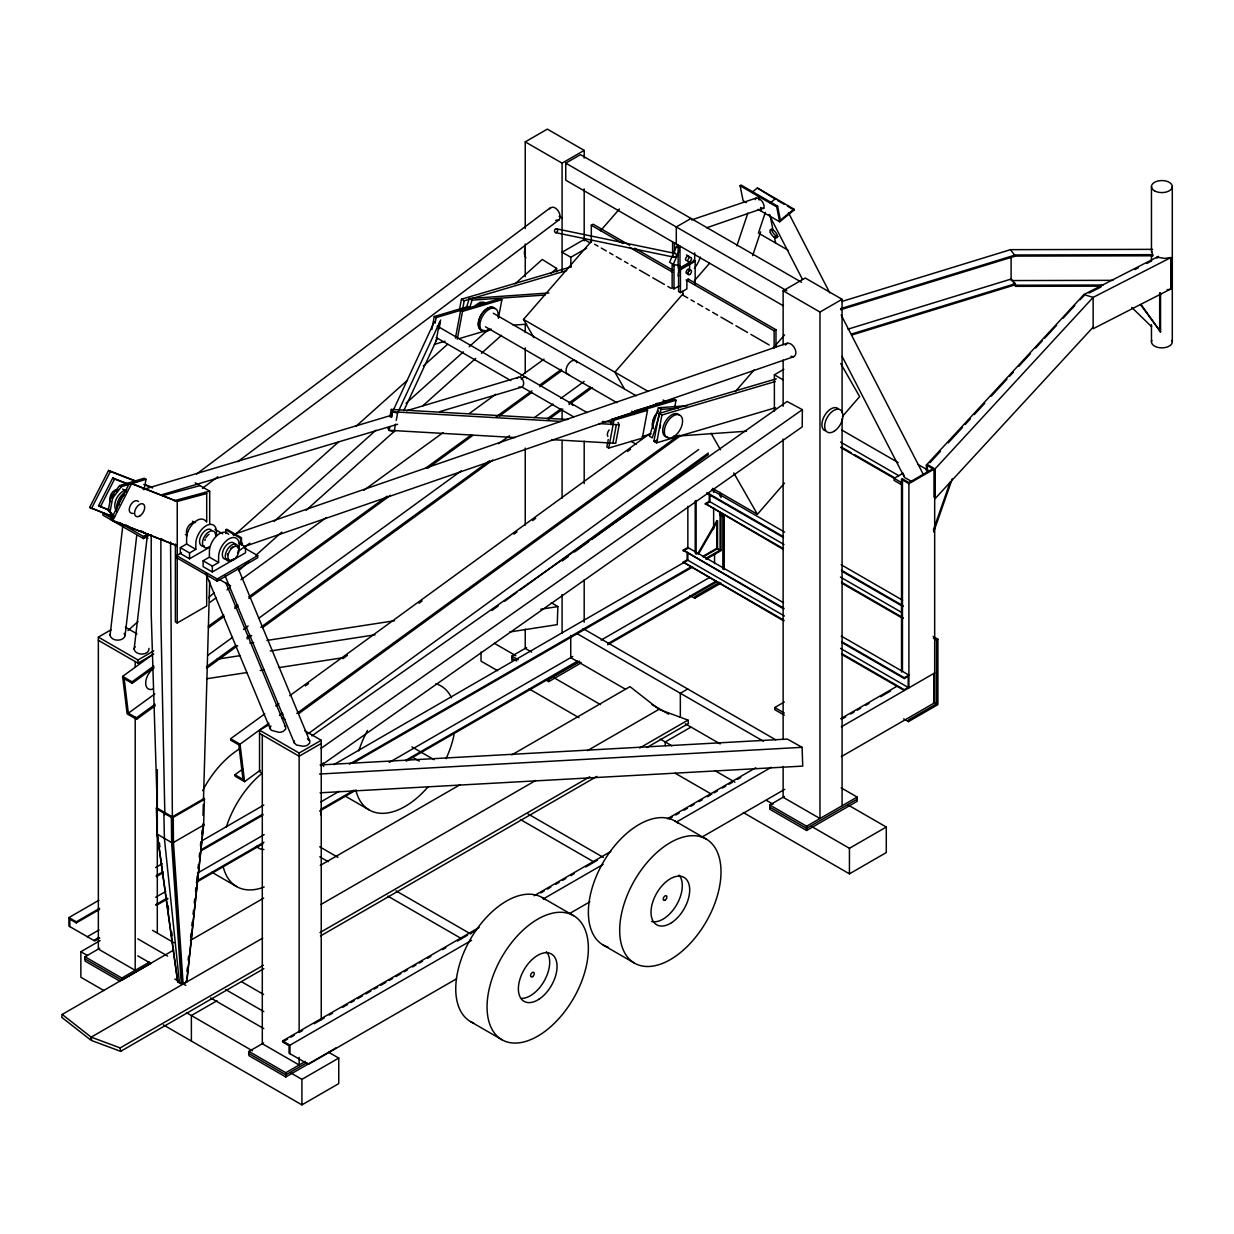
<?xml version="1.0" encoding="UTF-8"?>
<svg xmlns="http://www.w3.org/2000/svg" width="1234" height="1234" viewBox="0 0 1234 1234"><rect width="100%" height="100%" fill="white"/><g stroke="black" fill="none" stroke-linecap="round" stroke-linejoin="round"><path stroke-width="1.5" d="M151.211 534.738L151.196 613.529L157.366 810.615M160.883 539.366L160.867 619.113L164.847 814.733M170.554 542.065L172.529 841.912L182.216 983.282L183.126 983.853L186.812 981.724L203.625 825.068L204.428 798.336L172.297 816.846L173.223 817.386L173.454 842.452L183.126 983.853M175.382 544.071L175.367 621.905L177.218 622.969L206.68 605.956L206.695 573.563M177.218 622.969L177.233 501.467L129.74 482.664L110.829 519.684M206.695 522.121L206.71 493.538L204.859 492.474M209.687 581.075L203.487 799.57M209.687 523.694L209.703 491.178L195.188 482.803M1170.912 288.91L1170.912 257.551L1093.139 297.379L1093.139 328.738L1170.881 288.926L1170.912 257.551L1164.588 258.4L1156.998 257.135L1156.998 258.261M311.924 735.865L787.107 401.497L802.378 409.642L802.193 426.856L320.732 765.666M202.993 815.335L203.332 804.337M551.305 602.686L557.876 606.588L557.244 624.635L509.642 631.993M242.404 545.258L242.342 543.099M186.92 971.605L187.321 967.78M188.154 960.145L188.555 956.319M190.607 937.208L191.023 933.398M191.841 925.747L192.242 921.937M193.059 914.286L193.476 910.461M194.293 902.825L194.71 899M195.527 891.364L195.928 887.539M196.761 879.904L197.162 876.078M197.98 868.443L198.396 864.618M199.214 856.967L199.63 853.157M200.448 845.506L200.849 841.696M201.682 834.045L202.083 830.22M187.013 978.809L203.61 824.05L202.7 824.497L203.625 825.068L173.454 842.483L171.619 842.467L171.387 817.417L172.297 816.846L156.379 807.668L157.165 834.122L171.619 842.56L181.29 983.93L182.216 983.282M689.575 270.925L689.652 261.824M136.743 535.433L125.081 635.664C123.323 641.834 111.43 641.557 110.073 635.232L122.829 525.561M148.944 648.359C149.545 655.717 135.277 655.856 134.136 649.13L147.34 535.664M294.263 740.909L294.448 743.161L296.669 745.074L303.055 746.215A6.833 3.949 0 0 0 307.513 745.12L309.796 742.976L309.611 740.724L238.131 568.303M173.747 950.026L62.178 1014.441L61.7 1017.31L90.699 1040L91.177 1037.146L262.688 938.133M112.818 515.951L108.268 510.429L110.767 497.148L119.605 485.564L144.177 478.283L146.028 479.347L144.085 489.62M114.654 517.015L110.104 511.493L112.602 498.212L121.441 486.628L146.028 479.347M389.929 416.83L391.332 409.41L567.825 419.514M515.272 437.546L388.941 430.311L389.635 426.609M391.379 417.339L392.427 411.77L391.332 409.41M389.774 426.686L389.08 430.388L394.124 431.576L395.528 424.172M391.517 417.416L392.566 411.847L434.337 321.704M396.222 420.455L397.61 413.035L440.723 319.992M431.838 329.509L434.275 316.521L467.856 306.572L469.707 307.636M435.078 323.154L436.111 317.585L500.048 298.643L501.883 299.708L498.397 318.249M436.08 341.062L439.566 322.521M439.335 327.411L440.384 321.858M459.341 310.366L461.439 299.23L571.265 266.837M455.439 338.131L460.668 310.305L462.519 311.369L501.883 299.708M462.796 308.238L464.2 300.818L566.699 270.601M457.29 339.196L462.519 311.369M608.254 439.582L606.866 447.001L608.701 448.065L642.297 438.116L647.511 410.29L645.675 409.225M611.046 424.743L612.079 419.19L676.016 400.232L674.628 407.652M608.701 448.065L613.93 420.254L647.511 410.29M612.897 443.145L616.368 424.589M618.08 422.398L619.19 424.758L615.704 443.299L551.644 439.628M634.106 414.547L634.8 410.845L674.18 399.168L676.016 400.232M776.294 378.823L659.172 413.39L653.912 441.217L656.673 442.805L775.631 407.698M775.399 381.507L661.933 414.994L656.673 442.805L653.912 441.217L657.568 440.137M755.331 199.63L756.026 198.119C760.622 197.61 764.694 203.625 764.077 207.929L706.588 227.812M110.073 635.232L110.165 634.862A6.833 3.949 0 0 1 110.366 634.06M134.136 649.13L134.228 648.76A6.833 3.949 0 0 1 135.231 646.878M466.514 307.467L469.29 298.566L548.945 292.952M469.83 307.281L472.051 300.155L545.104 295.019M687.245 405.724L658.416 407.76L649.531 436.265L652.292 437.854L661.177 409.349L678.253 408.146M1151.831 251.042L1152.726 255.793L1015.381 256.101L840.601 309.734M736.868 245.813L747.85 213.127M765.373 212.371L758.416 233.072L788.079 250.193M752.647 255.623L760.622 231.869M785.426 345.057C790.3 338.193 800.48 353.279 793.555 356.765L244.579 546.461M933.413 529.926L950.18 482.047M933.66 531.962L952.293 478.761M680.088 247.108L676.541 246.368L669.568 262.256L673.255 264.385L680.042 265.788M673.255 264.385L679.456 250.255M403.811 410.691L437.237 338.548M113.451 517.046L89.65 507.452L108.561 470.432L136.65 481.353M91.486 508.516L110.397 471.496L136.743 481.723M109.163 510.274L98.535 505.801L112.741 477.974L128.567 484.129M100.37 506.866L114.577 479.039L128.644 484.515M111.137 513.375L109.965 515.689L113.189 517.555M206.71 493.538L177.233 501.467L131.575 483.728L112.68 520.748L177.233 545.829L112.618 520.378M697.704 553.804L716.861 520.625L717.556 521.026L717.556 548.667L703.179 556.966M698.398 554.205L717.556 521.026M549.639 208.87C554.56 202.885 562.905 214.747 559.141 219.775L237.776 461.701M270.894 725.962L270.015 728.137L271.264 730.297L278.977 732.333A6.833 3.949 0 0 0 283.45 731.222L285.717 729.078L285.532 726.826L225.853 582.849M910.013 480.72L912.682 481.029M533.89 337.622L523.494 319.421L591.641 240.985M600.48 230.82L619.406 209.04M683.065 293.769L614.902 372.205L624.358 388.741M694.418 280.689L709.565 263.258M735.341 391.579L754.283 369.784M773.209 348.003L784.562 334.923M712.542 488.371L757.414 514.285L784.469 483.142M842.436 416.444L859.651 396.623L840.724 363.552M929.927 462.75L940.37 451.413M948.206 442.913L962.551 427.334M965.158 424.511L970.387 418.85M974.305 414.593L984.747 403.271M991.272 396.176L1006.929 379.193M1009.535 376.355L1013.453 372.097M1018.682 366.436L1030.421 353.695M1035.65 348.034L1042.175 340.939M1044.782 338.116L1056.52 325.36M1063.045 318.279L1074.799 305.538M1080.012 299.877L1083.93 295.62M1093.139 327.164L935.017 498.752L935.017 468.966L1093.139 297.379L1083.93 294.556L926.395 465.048L926.395 470.833M127.981 630.528L138.023 621.535M234.059 535.51L338.718 441.787M355.916 426.378L407.513 380.165M423.293 366.035L447.649 344.209M515.025 283.866L542.266 259.464L556.58 268.395L556.611 271.881M249.823 543.176L239.211 550.58L239.211 544.873A14.577 8.422 -60 0 0 228.907 538.919A14.577 8.422 -60 0 0 218.603 556.765L218.603 562.488L212.325 566.113L203.116 560.791L203.116 566.637L212.325 571.959L245.489 552.817L245.489 546.971L239.35 543.423M274.195 521.35L375.969 430.188M406.063 403.225L463.398 351.86M469.136 346.723L487.769 330.033M550.842 273.532L556.58 268.395M208.561 597.703L214.3 592.551M238.717 570.694L248.774 561.686M255.947 555.254L281.799 532.101M306.217 510.228L395.266 430.481M422.552 406.032L475.692 358.431M481.43 353.294L501.544 335.278M746.431 202.607L743.099 200.695L740.107 185.763L741.017 185.023L777.59 206.14L780.397 220.146L793.925 209.101L757.352 187.984L751.938 192.396M759.311 195.574L758.401 196.314L759.141 200.047M770.217 202.962L775.631 198.535L775.816 199.476L757.352 187.984M793.925 209.101L794.11 210.027L779.672 221.812L776.695 206.88L777.59 206.14M776.279 235.91L774.474 237.375L775.584 242.99M475.429 305.384L480.149 302.299L484.376 302.284M196.622 474.041L550.271 207.806M202.422 488.309L217.801 476.74M688.279 273.177C683.358 275.938 688.001 265.526 689.652 270.339M209.903 602.346L216.12 597.827M226.994 589.898L230.11 587.646M240.985 579.718L326.455 517.509M363.752 490.361L443.006 432.671M469.429 413.452L495.837 394.217M520.702 376.123L544.009 359.156M155.253 705.725L136.588 719.314L127.133 713.869L122.613 676.402L152.985 654.298M154.019 667.471L132.239 683.327L132.053 681.847L153.834 666.005M208.284 626.363L223.832 615.041M234.722 607.113L237.838 604.861M248.728 596.932L387.183 496.145M426.069 467.84L471.187 435M496.068 416.891L531.854 390.854M539.628 385.178L561.408 369.336M208.453 627.844L224.017 616.522M234.907 608.593L238.023 606.326M248.913 598.413L390.468 495.358M427.797 468.195L472.915 435.355M499.369 416.105L532.024 392.319M539.813 386.658L561.593 370.817M136.588 719.314L136.403 717.833L128.336 713.175L154.79 693.94M207.682 655.439L232.563 637.315M243.453 629.386L248.127 625.993M259.017 618.064L461.254 470.864M498.582 443.685L509.472 435.772M534.368 417.647L553.033 404.058M560.807 398.397L584.145 381.414M136.403 717.833L155.068 704.244M206.402 666.884L235.956 645.367M246.846 637.438L249.962 635.171M260.852 627.242L489.528 460.806M547.094 418.897L561.084 408.716M568.859 403.055L590.639 387.198M206.587 668.365L237.699 645.706M247.031 638.919L251.69 635.525M262.58 627.597L492.813 460.02M548.822 419.252L562.827 409.056M569.044 404.536L592.382 387.553M242.728 769.075L234.954 774.736L243.005 779.379L238.841 744.873L230.789 740.23L230.604 738.75L264.832 713.838M275.722 705.91L278.838 703.642M289.728 695.714L649.069 434.152M305.461 685.873L308.562 683.605M342.79 658.694L347.464 655.3M419.02 603.225L422.121 600.958M513.915 534.152L517.015 531.885M532.579 520.563L535.695 518.295M627.474 451.49L630.574 449.222M260.143 770.324L244.579 781.662L240.044 744.195L268.889 723.201M279.516 715.473L282.555 713.252L282.74 714.733M296.839 713.391L679.116 435.124M298.566 713.73L680.859 435.479M308.238 733.706L698.645 449.546M492.058 610.429L498.274 605.909M504.505 601.374L516.953 592.32M520.054 590.053L708.254 453.063M562.226 560.961L568.458 556.426M574.674 551.907L588.68 541.711M591.78 539.459L708.439 454.544M171.619 842.56L173.454 842.483M181.29 983.93L177.603 981.801L178.529 981.153L177.603 980.675L157.165 833.089M320.917 748.436L802.378 409.642M559.141 219.775L555.686 220.362M126.747 489.435C118.356 491.857 111.137 503.981 116.798 511.709M157.289 808.193L156.379 808.748L171.387 817.417M164.801 812.527L163.875 813.083L164.384 838.302L179.454 982.866M525.237 228.552L525.237 141.879L547.341 129.123L584.191 150.394L584.191 158.091M525.237 141.879L562.087 163.15L584.191 150.394M783.513 305.893L565.758 180.179L565.758 163.15L580.504 154.651L801.545 282.277M591.317 242.28L591.317 225.267L593.168 224.202L629.726 245.319M590.022 242.836L584.191 239.458L562.087 252.23L570.833 257.274L586.613 248.157M691.025 218.464L676.294 226.963L676.294 243.977M119.174 522.429L143.483 536.466L148.358 533.659M112.695 518.681L102.962 513.066L102.962 515.195L143.483 538.595L149.977 534.846M209.441 547.31L189.542 558.801L180.334 553.48L180.334 547.634L186.596 544.009L195.82 549.331L195.82 543.608A14.577 8.422 -60 0 1 206.124 525.761A14.577 8.422 -60 0 1 216.428 531.715L216.428 535.525M244.733 548.127L257.705 555.608L257.705 557.737L217.169 581.137L176.647 557.737L176.647 555.608L181.506 552.801M225.807 533.535L225.807 529.756L226.732 529.216L241.463 537.731L241.463 545.289M680.227 267.732L690.053 262.055M678.129 245.042L678.129 267.932L679.98 268.997L694.711 260.497L694.711 252.862M180.334 547.634L189.542 552.955L195.82 549.331M688.726 279.378L686.875 280.442L686.875 288.91L680.428 292.628L678.592 291.563L678.592 268.673L680.428 269.737L695.174 261.238L695.174 284.128M225.807 529.756L240.537 538.255L241.463 537.731M203.116 560.791L209.394 557.166L218.603 562.488M673.995 288.91L673.995 266.02L672.144 264.955L672.144 287.846L673.995 288.91L678.823 286.118M135.2 717.201L135.2 970.34L98.35 949.069L98.35 637.114L110.983 629.818M176.647 555.608L217.169 579.008L257.705 555.608M98.35 637.114L137.961 659.989L153.756 650.873M98.35 640.307L137.961 663.167L153.756 654.051M783.127 344.702L783.127 290.777L805.231 278.02L842.082 299.291L842.082 412.912M774.15 330.82L775.985 329.756L775.985 346.769L774.15 347.834L774.15 330.82L686.058 279.964M783.127 290.777L819.978 312.048L842.082 299.291M774.381 411.03L774.381 374.797L783.852 369.321M226.192 827.443A71.634 41.354 -60 0 1 262.21 773.163L259.541 771.651L259.541 730.173L269.012 724.697M783.405 549.469L705.339 503.611L709.257 501.343L783.991 544.487M705.339 504.397L709.951 501.744L709.951 494.448M173.223 817.386L204.428 799.385L203.502 798.845M259.541 730.173L299.137 753.033L321.241 740.277L321.241 1019.623M321.241 743.47L299.137 756.226L259.541 733.366M719.684 514.809L722.846 516.63L724.235 515.827L724.235 569.707M783.868 609.025L683.235 550.133L687.847 547.48L783.528 602.716M683.235 550.935L687.153 548.667M511.879 660.344L511.879 656.087L526.563 647.619M783.868 620.995L683.235 562.102L687.153 559.835L784.485 616.028M99.692 938.087L94.694 940.971L68.919 926.086L68.919 917.572L98.905 900.265M155.546 867.564L162.209 863.707M202.191 840.632L263.829 805.046M333.797 764.648L687.847 560.236L687.847 552.539M704.09 555.639L716.861 548.266L720.085 550.133L720.085 513.529M68.919 917.572L76.277 921.829L99.599 908.363M156.24 875.662L162.903 871.821M201.219 849.686L262.873 814.101M349.5 764.093L691.025 566.915M706.018 558.262L721.011 549.608M69.829 926.611L69.829 919.176L76.277 922.893L99.599 909.427M156.24 876.726L162.903 872.885M201.219 850.75L262.873 815.165M352.831 763.229L692.69 567.023M706.018 559.326L721.011 550.673L721.011 513.005M87.336 936.714L99.013 929.973M155.731 897.226L165.742 891.457M197.425 873.148L264.153 834.631M320.871 801.884L339.227 791.287M389.265 762.396L572.761 656.457M601.128 640.091L709.55 577.481M93.784 940.447L98.782 937.547M155.499 904.8L167.176 898.059M197.209 880.737L263.937 842.205M320.655 809.458L354.004 790.192M405.724 760.345L577.543 661.146M607.575 643.809L715.998 581.214M903.134 473.162L894.156 478.345L894.156 480.473L902.347 485.193M156.332 905.386L167.994 898.661M196.314 882.31L262.935 843.84M319.575 811.139L356.21 789.991M406.187 761.131L579.425 661.131M607.73 644.78L716.013 582.263M579.702 661.594L548.729 679.487L548.729 681.615L545.521 679.764M719.545 582.355L694.757 596.67L694.757 598.259L690.022 595.528M103.949 990.594L80.858 977.251L80.858 951.722L100.077 940.632M548.729 681.615L581.337 662.781M694.757 598.259L720.949 583.127M901.53 672.052L901.53 479.409L902.455 478.869L908.903 482.602L932.842 468.766L926.395 465.048M120.238 981.385L85.007 961.039L85.007 956.782L99.676 948.314M901.53 479.409L908.903 483.666L934.678 468.766L934.678 702.748L841.403 756.596M85.007 956.782L121.842 978.053L149.561 962.042M190.391 940.416L263.66 898.121M320.269 865.435L460.143 784.685M511.771 754.884L629.988 686.628L658.987 709.334L687.97 720.101L688.464 723.525L646.832 747.557M85.007 958.911L121.842 980.182L151.196 963.23M687.708 689.004L680.335 693.261L680.335 717.216M320.963 904.476L535.757 780.459M587.384 750.658L658.987 709.334M62.178 1014.441L91.177 1037.146L120.176 1047.913L263.366 965.25M319.992 932.565L589.729 776.818M639.69 747.974L687.97 720.101M91.177 1037.146L91.655 1040.571L120.654 1051.337L263.86 968.659M320.47 935.974L596.87 776.402M217.014 1000.743L191.378 1015.536L191.378 1041.064M690.87 727.165L665.234 741.958L665.234 745.614M784.315 715.196L774.751 709.658L774.751 707.529L784.315 702.007M933.367 638.179L936.529 639.999L937.902 639.197L937.902 704.614L908.44 721.628L903.704 718.898M336.327 1047.774L285.794 1076.958L248.944 1055.687L248.944 1051.43L263.613 1042.961M841.603 641.557L904.291 677.759L908.903 675.091L841.264 636.05M841.603 642.359L904.291 678.546L908.209 676.294L908.209 687.461L904.291 689.713L841.603 653.526M456.626 978.747L308.377 1064.34L289.034 1053.173L289.034 1045.722L282.586 1042.005L282.586 1040.941L479.178 927.444M534.152 895.714L610.784 851.46M667.424 818.759L755.717 767.779M840.693 718.728L897.334 686.027M284.252 1041.049L287.584 1039.121M290.916 1037.192L294.247 1035.28M299.245 1032.395L302.577 1030.467M314.238 1023.726L324.233 1017.957M329.231 1015.073L332.563 1013.145M342.574 1007.376L347.572 1004.491M350.903 1002.579L354.235 1000.651M357.567 998.722L362.565 995.838M365.896 993.91L370.894 991.025M374.226 989.113L377.558 987.185M380.89 985.256L385.887 982.372M389.219 980.444L392.551 978.531M395.883 976.603L400.88 973.719M404.212 971.79L407.544 969.862M412.542 966.978L415.873 965.065M419.205 963.137L422.537 961.209M427.535 958.324L430.867 956.396M442.528 949.671L445.86 947.743M457.521 941.018L467.516 935.249M470.848 933.32L475.846 930.436M540.816 892.922L544.148 890.994M547.48 889.082L550.811 887.153M555.809 884.269L559.141 882.341M562.473 880.413L565.804 878.5M570.802 875.616L574.134 873.687M585.795 866.947L597.457 860.221M669.09 818.867L672.422 816.939M675.754 815.011L679.086 813.098M684.083 810.198L687.415 808.285M690.747 806.357L694.079 804.429M699.076 801.545L702.408 799.632M707.406 796.748L710.738 794.819M714.07 792.891L717.401 790.963M722.399 788.079L725.731 786.166M729.063 784.238L732.394 782.31M737.392 779.425L740.724 777.497M842.359 718.836L845.691 716.908M850.689 714.023L854.021 712.095M857.352 710.182L860.684 708.254M865.682 705.37L869.014 703.442M880.675 696.716L890.67 690.932M282.586 1040.941L289.959 1045.198L471.542 940.354M543.191 899L603.164 864.371M676.463 822.06L771.42 767.224M841.387 726.826L934.678 672.962M248.944 1051.43L285.794 1072.701L305.353 1061.41M306.988 1062.597L285.794 1074.829L248.944 1053.558M569.892 913.361L589.883 901.823M701.483 837.377L784.778 789.297M936.529 639.999L936.529 703.812L908.44 720.024L908.44 721.628M841.141 787.816L857.152 797.071L857.152 801.313L806.62 830.497L769.769 809.226L769.769 804.969L784.454 796.501M290.36 1072.685L301.914 1079.349L338.748 1058.078L338.748 1083.606L301.914 1104.877L163.335 1024.868M769.769 804.969L806.62 826.24L857.152 797.071M857.152 799.2L806.62 828.369L769.769 807.098M811.278 826.271L849.439 848.313L886.29 827.042L886.29 852.571L849.439 873.842L743.238 812.512M1158.495 256.379L1083.93 294.556L1083.93 295.682M1089.036 293.075L1100.929 286.982M1134.91 269.567L1138.319 267.824M1146.802 263.474L1150.211 261.731M203.61 824.05L202.7 824.497L203.625 825.037M186.812 980.721L185.887 981.153L186.812 981.724M233.025 534.677L787.446 343.083M691.518 219.945L756.026 198.119M763.584 208.531L760.776 208.16M841.711 301.512L1010.492 249.669L1152.571 249.345M840.601 308.67L1015.381 254.991L1152.726 254.667M848.02 329.139L1011.109 279.054L1015.381 283.697L1015.381 284.761L851.63 335.062M851.63 333.998L1015.381 283.697M143.175 489.528L391.764 415.195M406.495 410.783L518.804 377.203M161.947 494.726L397.626 424.249M439.983 411.585L520.995 387.353M434.43 344.363L445.027 341.216M459.079 338.656L491.286 329.108M642.158 436.543L651.105 433.89M162.687 495.636L200.031 485.594M174.117 500.742L209.703 491.178M195.496 522.522C189.404 521.704 184.406 530.45 187.244 535.618L185.409 534.553M133.226 513.452C124.387 513.822 132.192 496.963 138.532 501.482M249.839 643.068L253.649 642.482M266.976 640.431L394.572 620.733M216.983 659.218L239.843 655.686M270.308 650.981L375.043 634.816M540.723 609.241L557.876 606.588M206.834 678.731L246.831 672.561M260.158 670.494L263.968 669.908M279.208 667.563L343.962 657.568M1167.102 289.728L1170.094 289.327M686.86 260.698C683.019 260.513 688.264 253.171 689.189 257.304M513.143 325.144L526.609 324.187M673.44 436.358L746.493 431.221M320.1 764.941L787.338 739.073L802.1 747.326L802.732 766.098L320.115 792.799M319.483 774.042L802.1 747.326M1011.109 280.565L1112.929 280.334M1013.237 282.894L1015.381 285.224L1103.134 285.023M1101.222 286.149L1015.381 286.334L1015.381 285.224M793.555 356.765L790.932 356.271M602.362 421.488L611.956 422.043M392.427 411.77L560.868 421.411M599.138 423.601L619.19 424.758M556.457 228.814L675.291 253.464M555.67 232.64L674.504 257.289M118.341 489.651C112.757 488.803 108.16 496.824 110.69 501.575M392.566 411.847L397.61 413.035M1140.417 304.536L1160.546 331.853L1160.546 293.013M910.121 480.581L904.568 477.512L842.159 356.441M145.427 484.761L152.461 487.492M143.761 484.453L152.538 487.877M98.535 505.801L109.086 509.904M89.65 507.452L111.168 515.812M777.482 200.432L784.13 204.273M787.462 206.186L794.11 210.027M740.107 185.763L776.695 206.88M758.062 209.333L779.672 221.812M565.758 163.15L786.814 290.777M676.541 246.368L678.993 247.787M686.428 254.929L688.649 256.117M693.323 260.173L695.174 261.238M672.607 264.755L674.443 265.819M634.723 248.188L672.946 270.261M687.909 278.899L775.985 329.756M591.317 225.267L622.908 243.499M629.556 247.34L672.761 272.282M559.141 216.336L562.087 218.048M594.649 244.209L597.966 246.121M601.297 248.034L606.28 250.918M609.611 252.831L612.928 254.759M616.26 256.672L621.242 259.556M624.558 261.469L627.89 263.397M631.222 265.31L636.204 268.194M639.521 270.107L649.5 275.861M652.817 277.789L664.463 284.499M667.779 286.427L671.111 288.34M687.724 297.934L682.741 295.065L682.741 291.27M691.055 299.862L694.372 301.775M697.704 303.687L702.686 306.572M706.002 308.5L709.334 310.413M712.65 312.325L717.648 315.21M720.964 317.123L732.595 323.848M735.927 325.761L747.557 332.486M750.889 334.399L769.168 344.949M774.381 374.797L783.127 379.841M935.017 468.966L927.32 464.524L927.32 470.293M918.111 464.524L929.572 471.141M841.696 429.972L898.167 462.58M840.616 442.111L898.738 475.676M841.31 447.032L851.275 452.785M854.591 454.698L894.449 477.712M840.616 447.433L902.347 483.065M523.494 319.421L648.143 391.394M663.105 400.032L666.422 401.945M469.29 298.566L472.051 300.155M658.416 407.76L661.177 409.349M493.276 313.251L636.25 395.806M461.439 299.23L464.2 300.818M634.8 410.845L636.636 411.909M485.471 326.794L616.938 402.7M631.731 411.231L635.016 413.128M434.275 316.521L436.111 317.585M612.079 419.19L613.93 420.254M587.091 412.603L438.024 326.532A5.214 3.008 -60 0 0 437.252 326.331M631.098 441.356L636.081 444.24M711.617 489.944L784.685 532.132M841.141 564.725L902.594 600.202M707.005 492.597L783.405 536.697M841.526 570.262L902.964 605.74M707.005 493.399L783.405 537.5M841.526 571.064L902.964 606.526M436.25 337.545L510.783 380.581M522.383 387.26L573.733 416.907M840.447 577.08L901.9 612.558M705.339 503.611L783.405 548.667M841.526 582.217L902.964 617.694M841.526 583.019L902.964 618.496M719.484 513.097L724.235 515.827M933.166 636.466L937.902 639.197M683.235 550.133L783.868 608.223M840.57 648.405L908.209 687.461M933.367 701.992L936.529 703.812M683.235 562.102L783.868 620.193M841.603 654.328L904.291 690.516L904.291 689.713M774.751 707.529L784.315 713.067M583.08 628.6L775.723 739.814M577.373 633.813L763.368 741.202M848.113 805L886.29 827.042M625.53 689.266L570.74 657.629L570.74 635.51M652.107 704.614L668.705 714.193M685.317 723.787L720.193 743.917M531.653 652.076L525.237 648.374L525.237 629.109M494.31 643.284L515.874 655.732M554.051 677.774L600.511 704.599M660.252 739.089L671.882 745.799M715.026 770.71L734.94 782.202M766.468 800.403L773.101 804.244M511.879 656.087L518.295 659.789M511.879 658.216L516.691 660.992M497.626 670.71L481.029 661.131L481.029 652.015M529.155 688.927L578.947 717.664M675.199 773.24L711.709 794.31M215.025 529.371L222.691 533.813M108.561 470.432L110.397 471.496M129.74 482.664L131.575 483.728M192.442 521.226L194.293 522.291M112.741 477.974L114.577 479.039M119.605 485.564L121.441 486.628M674.859 820.965L706.172 839.043A71.634 41.354 -60 0 1 683.451 950.026A71.634 41.354 -60 0 1 621.412 914.209A71.634 41.354 -60 0 1 706.172 839.043M110.767 497.148L112.602 498.212M160.914 538.533L164.137 540.399M108.268 510.429L110.104 511.493M141.031 530.79L145.643 533.458M126.084 525.005L129.308 526.856M144.671 536.296L147.91 538.163M219.313 579.394L230.619 585.934M411.94 746.909L434.09 759.697M528.09 813.962L603.318 857.399M411.508 756.643L419.236 761.1M520.439 819.53L593.446 861.687M125.405 627.211L136.959 633.875M281.645 717.417L284.946 719.314M304.752 730.744L321.241 740.277M542.22 897.55L573.532 915.628A71.634 41.354 -60 0 1 550.827 1026.595A71.634 41.354 -60 0 1 488.787 990.779A71.634 41.354 -60 0 1 573.532 915.628M344.548 795.714L369.274 809.982M603.21 945.059L634.523 963.137M122.613 676.402L132.053 681.847M230.604 738.75L240.044 744.195M132.239 683.327L124.171 678.669L128.336 713.175M244.579 781.662L235.139 776.217L234.954 774.736M319.699 846.802L337.962 857.337M396.021 890.871L470.694 933.968M319.791 856.828L328.09 861.625M387.815 896.115L461.393 938.58M211.924 872.284L236.635 886.567M470.586 1021.629L501.899 1039.707M152.507 930.328L174.071 942.776M242.034 982.017L263.598 994.465M137.776 938.843L167.623 956.072M225.637 989.575L263.783 1011.587M328.846 1052.371L338.748 1058.078M137.776 955.856L151.042 963.507M210.721 997.967L263.783 1028.601M174.812 979.025L178.945 981.416M181.707 983.02L185.856 985.411M80.858 951.722L87.46 955.532M186.427 1012.682L252.415 1050.782M659.172 413.39L661.933 414.994M122.598 489.111L124.449 490.176M307.42 738.827L309.611 740.724M1131.779 307.451L1151.646 326.717M1010.492 249.669L1015.381 256.101M284.653 725.793L285.532 726.826M1151.831 254.59L1152.726 255.793M1141.296 304.767L1160.546 331.853M124.156 633.335L125.081 635.664M711.046 433.242L720.502 449.793M733.752 472.946L757.414 514.285M570.802 402.114L572.699 405.431M788.433 212.68L829.757 292.859M841.187 315.04L922.939 473.686M769.013 214.485L802.501 279.47M387.846 427.951L388.941 430.311M225.19 576.062L294.448 743.161M205.538 572.838L270.385 729.263M770.001 215.04L772.978 229.91M760.638 207.513L761.393 211.261M120.176 1047.913L120.654 1051.337M159.402 843.038L159.926 846.817M168.04 905.478L168.564 909.257M171.711 931.963L172.236 935.742M157.181 834.215L177.603 981.801M903.797 474.751L903.843 476.154M1172.3 186.565L1172.3 341.849M1159.667 292.767L1159.667 331.607M1151.461 186.581L1151.461 251.751M1151.461 255.592L1151.461 261.346M1151.461 324.604L1151.461 341.849M1011.109 256.919L1011.109 279.054M934.061 469.475L934.061 497.132M933.768 673.502L933.768 701.159M908.903 483.666L908.903 687.862M904.291 677.759L904.291 678.546M902.455 478.869L902.455 671.512M849.439 848.313L849.439 873.842M842.082 418.681L842.082 805.771M819.978 312.048L819.978 818.528L783.127 797.272L783.127 766.453M806.62 826.24L806.62 830.497M783.127 360.112L783.127 406.325M783.127 439.073L783.127 739.49M722.846 516.63L722.846 569.183M721.011 493.739L721.011 497.595M720.085 492.335L720.085 496.191M716.861 520.625L716.861 548.266M714.563 554.313L714.563 563.537M713.638 488.618L713.638 492.474M713.638 507.884L713.638 529.077M709.257 493.893L709.257 501.343M696.13 500.387L696.13 554.328M695.22 500.927L695.22 552.94M687.847 506.295L687.847 548.683M687.153 552.4L687.153 559.835M680.428 269.737L680.428 292.628M679.98 246.106L679.98 268.997M674.443 242.913L674.443 252.461M672.607 241.864L672.607 253.309M584.191 188.91L584.191 240.908M584.191 441.186L584.191 483.558M584.191 579.857L584.191 622.214M570.833 257.274L570.833 266.806M562.087 163.15L562.087 271.295M562.087 409.657L562.087 419.282M562.087 440.476L562.087 498.243M562.087 594.541L562.087 633.057M525.237 243.962L525.237 276.694M525.237 324.835L525.237 332.548M525.237 347.942L525.237 372.976M525.237 448.096L525.237 525.129M301.914 1079.349L301.914 1104.877M299.137 753.033L299.137 1032.395M299.137 1057.322L299.137 1064.988L262.302 1043.717L262.302 734.955M289.959 1045.198L289.959 1053.713M285.794 1072.701L285.794 1076.958M240.537 538.255L240.537 543.932M217.169 579.008L217.169 581.137M212.325 566.113L212.325 571.959M209.394 557.166L209.394 551.459A14.577 8.422 -60 0 1 217.03 535.541A14.577 8.422 -60 0 1 228.629 534.399M189.542 552.955L189.542 558.801M186.596 544.009L186.596 538.302A14.577 8.422 -60 0 1 194.247 522.383A14.577 8.422 -60 0 1 205.831 521.242M157.304 769.63L157.304 932.642M143.483 536.466L143.483 538.595M137.961 659.989L137.961 663.167M135.2 661.578L135.2 667.332M121.842 978.053L121.842 980.182M76.277 921.829L76.277 922.893M517.139 378.113A5.214 3.625 73.4 0 1 523.524 381.8A5.214 3.625 73.4 0 1 519.036 386.905M112.433 497.117A12.772 7.373 -60 0 1 114.022 494.186M116.011 491.564A12.772 7.373 -60 0 1 118.248 489.451M116.798 509.133A12.772 7.373 -60 0 1 126.439 491.333M118.587 505.539A10.088 5.815 -60 0 1 124.449 494.757M521.35 379.239A5.214 3.008 -60 0 1 526.81 378.529M607.899 436.481A5.214 3.008 -60 0 1 609.133 429.926M656.442 405.215A12.772 7.373 -60 0 1 658.74 404.474M653.357 428.568A12.772 7.373 -60 0 1 655.701 414.825M660.036 428.075A12.772 7.373 -60 0 1 660.529 425.113M568.781 374.581A7.82 4.52 -60 0 1 568.18 364.338A7.82 4.52 -60 0 1 576.88 362.734M667.748 437.114A12.895 7.45 -60 0 1 664.941 422.352A12.895 7.45 -60 0 1 679.379 415.118M655.809 403.734A12.895 7.45 -60 0 1 658.077 403.317M652.894 427.782A12.895 7.45 -60 0 1 658.601 411.138M438.625 327.056A5.214 3.008 -60 0 1 439.165 328.861M484.345 330.45A12.772 7.373 -60 0 1 479.98 317.215A12.772 7.373 -60 0 1 494.294 308.176M153.232 688.973A12.602 7.281 -60 0 1 145.689 682.926A12.602 7.281 -60 0 1 153.633 668.334M478.298 305.214A12.772 7.373 -60 0 1 485.055 303.024M483.358 330.65A12.895 7.45 -60 0 1 480.55 315.889A12.895 7.45 -60 0 1 494.973 308.654M489.651 330.002A12.895 7.45 -60 0 1 479.933 324.866A12.895 7.45 -60 0 1 490.052 308.793A12.895 7.45 -60 0 1 497.996 316.737M476.972 306.263A12.895 7.45 -60 0 1 485.918 303.163M483.342 304.15A12.895 7.45 -60 0 1 485.594 303.734M778.022 236.465A5.214 2.329 50.8 0 1 773.872 233.843A5.214 2.329 50.8 0 1 771.774 229.154M825.022 430.759A12.895 7.45 -60 0 1 825.006 414.933A12.895 7.45 -60 0 1 838.596 409.117M204.412 545.999A9.317 5.383 -60 0 1 200.895 536.05A9.317 5.383 -60 0 1 211.832 530.558M209.07 546.971A9.317 5.383 -60 0 1 202.469 543.176A9.317 5.383 -60 0 1 209.07 531.746A9.317 5.383 -60 0 1 215.657 535.556M204.859 540.492A6.17 3.563 -60 0 1 205.291 539.027M205.985 537.577A6.17 3.563 -60 0 1 209.07 534.322M227.21 559.156A9.317 5.383 -60 0 1 224.249 548.127A9.317 5.383 -60 0 1 235.278 545.181M233.565 558.894A9.317 5.383 -60 0 1 225.359 557.598A9.317 5.383 -60 0 1 231.282 545.274A9.317 5.383 -60 0 1 238.44 548.714M238.224 550.811A9.317 5.383 -60 0 1 237.56 553.033M227.488 555.038A6.17 3.563 -60 0 1 227.642 553.65M230.727 548.312A6.17 3.563 -60 0 1 232.979 547.001M674.474 253.556A1.959 1.573 -78.3 0 1 676.417 254.682A1.959 1.573 -78.3 0 1 675.322 257.181A1.959 1.573 -78.3 0 1 673.363 256.055M679.147 271.279A18.232 10.535 -60 0 1 678.762 271.403L678.114 275.969A23.446 13.543 -60 0 0 678.746 275.753M700.403 257.104A23.446 13.543 -60 0 1 694.356 268.364M525.962 257.844A12.895 7.45 -60 0 1 525.345 247.679M134.413 481.692A14.577 8.422 -60 0 1 136.912 481.445M1171.945 340.291A10.427 6.016 0 0 1 1161.888 347.865A10.427 6.016 0 0 1 1151.816 340.306M435.926 683.744A71.634 41.354 -60 0 1 451.521 697.75M454.019 734.832A71.634 41.354 -60 0 1 446.076 758.663M428.105 786.768A71.634 41.354 -60 0 1 356.163 791.333M358.816 750.858A71.634 41.354 -60 0 1 367.454 730.528M323.555 766.499A71.634 41.354 -60 0 1 323.231 762.859M321.395 811.401A71.634 41.354 -60 0 1 320.639 814.764M264.199 886.999A71.634 41.354 -60 0 1 223.524 867.903M202.638 790.67A71.634 41.354 -60 0 1 239.689 748.807M263.922 849.486A27.349 15.795 -60 0 1 256.379 846.216M679.055 875.137A27.349 15.795 -60 0 1 676.355 905.232A27.349 15.795 -60 0 1 651.552 921.459M608.192 947.218A71.634 41.354 -60 0 1 602.439 863.692A71.634 41.354 -60 0 1 677.836 823.001M546.431 951.707A27.349 15.795 -60 0 1 544.904 979.719A27.349 15.795 -60 0 1 521.812 998.383M473.841 1023.187A71.634 41.354 -60 0 1 470.586 938.904A71.634 41.354 -60 0 1 545.197 899.571M690.114 274.241A2.607 1.512 -60 0 0 690.947 270.2A2.607 1.512 -60 0 0 687.862 272.93A2.607 1.512 -60 0 0 690.114 274.241M690.114 261.485A2.607 1.512 -60 0 0 690.947 257.443A2.607 1.512 -60 0 0 687.862 260.158A2.607 1.512 -60 0 0 690.114 261.485M674.042 436.466A12.895 7.45 -60 0 0 681.029 416.074A12.895 7.45 -60 0 0 665.28 426.347A12.895 7.45 -60 0 0 674.042 436.466M139.889 515.905A7.157 4.134 -60 0 0 143.9 504.567A7.157 4.134 -60 0 0 135.138 510.136A7.157 4.134 -60 0 0 139.889 515.905M770.355 232.563A5.214 2.329 50.8 0 0 776.865 237.792A5.214 2.329 50.8 0 0 773.949 230.588A5.214 2.329 50.8 0 0 770.355 232.563M834.4 431.113A12.895 7.45 -60 0 0 841.357 410.721A12.895 7.45 -60 0 0 825.608 421.041A12.895 7.45 -60 0 0 834.4 431.113M233.781 559.588A7.82 4.52 -60 0 0 238.023 547.233A7.82 4.52 -60 0 0 228.475 553.464A7.82 4.52 -60 0 0 233.781 559.588M556.873 232.3A1.959 1.573 -78.3 0 0 556.842 228.953A1.959 1.573 -78.3 0 0 554.482 230.928A1.959 1.573 -78.3 0 0 556.873 232.3M1154.515 190.838A10.427 6.016 0 0 0 1171.945 188.123A10.427 6.016 0 0 0 1159.173 180.766A10.427 6.016 0 0 0 1154.515 190.838M665.249 900.033A2.607 1.512 -60 0 0 666.53 895.915A2.607 1.512 -60 0 0 663.368 898.151A2.607 1.512 -60 0 0 665.249 900.033M671.62 922.646A27.349 15.795 -60 0 0 686.428 879.395A27.349 15.795 -60 0 0 653.002 901.252A27.349 15.795 -60 0 0 671.62 922.646M532.625 976.603A2.607 1.512 -60 0 0 533.906 972.485A2.607 1.512 -60 0 0 530.728 974.721A2.607 1.512 -60 0 0 532.625 976.603M538.996 999.216A27.349 15.795 -60 0 0 553.788 955.964A27.349 15.795 -60 0 0 520.362 977.822A27.349 15.795 -60 0 0 538.996 999.216"/></g></svg>
